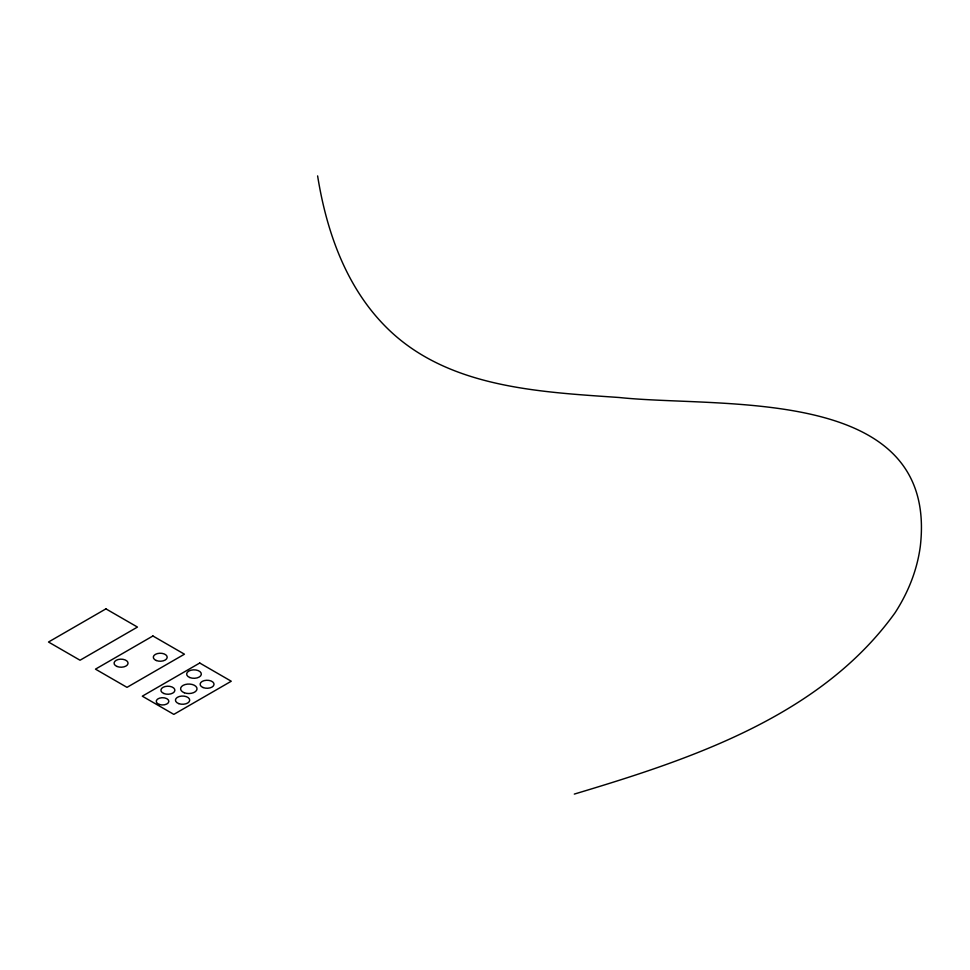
<?xml version="1.0" encoding="UTF-8"?>
<svg xmlns="http://www.w3.org/2000/svg" width="970" height="970" viewBox="0 0 970 970"><rect width="100%" height="100%" fill="white"/><g stroke="black" fill="none" stroke-linecap="round" stroke-linejoin="round"><path stroke-width="1.45" d="M574.301 794.09C691.27 759.037 820.778 716.212 895.104 612.713A418.446 241.591 0 0 0 913.619 574.81A426.873 246.453 0 0 0 920.336 546.134C938.73 384.447 721.668 408.358 619.224 397.506C538.059 391.844 445.424 387.854 384.823 325.811C345.417 285.677 326.344 230.448 317.614 175.91M105.924 608.869L48.5 642.019L80.037 660.23L137.461 627.069L105.924 608.869M152.908 635.98L95.472 669.142L127.009 687.354L184.445 654.192L152.908 635.98M199.735 663.019L142.299 696.181L173.836 714.381L231.26 681.231L199.735 663.019M189.744 677.521A7.336 4.232 0 0 0 201.299 674.465A7.336 4.232 0 0 0 190.932 670.221A7.336 4.232 0 0 0 189.744 677.521M203.082 687.536A6.935 4.001 0 0 0 213.994 684.626A6.935 4.001 0 0 0 204.173 680.625A6.935 4.001 0 0 0 203.082 687.536M184.288 692.75A8.209 4.741 0 0 0 197.007 689.076A8.209 4.741 0 0 0 185.124 684.553A8.209 4.741 0 0 0 184.288 692.75M163.821 693.489A6.984 4.025 0 0 0 174.842 690.628A6.984 4.025 0 0 0 165.033 686.554A6.984 4.025 0 0 0 163.821 693.489M178.795 703.638A7.129 4.11 0 0 0 189.708 700.291A7.129 4.11 0 0 0 179.232 696.521A7.129 4.11 0 0 0 178.795 703.638M159.395 704.487A6.305 3.637 0 0 0 168.853 701.334A6.305 3.637 0 0 0 159.407 698.182A6.305 3.637 0 0 0 159.395 704.487M116.994 666.463A6.984 4.025 0 0 0 128.016 663.601A6.984 4.025 0 0 0 118.207 659.515A6.984 4.025 0 0 0 116.994 666.463M156.267 660.509A6.935 4.001 0 0 0 167.167 657.587A6.935 4.001 0 0 0 157.346 653.598A6.935 4.001 0 0 0 156.267 660.509"/></g></svg>
